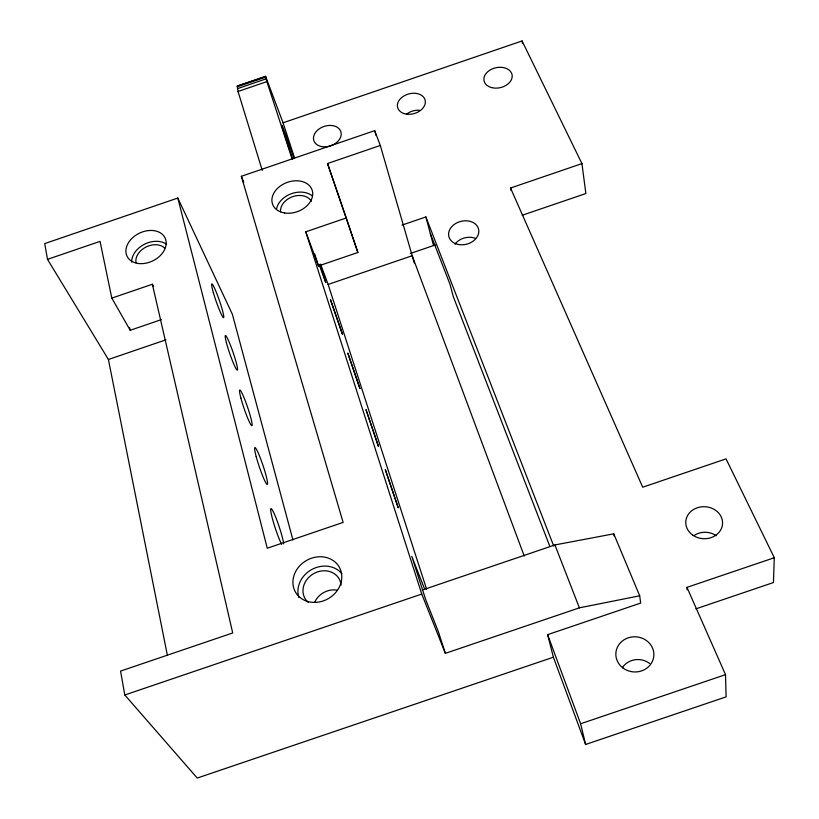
<?xml version="1.0" encoding="UTF-8"?>
<svg xmlns="http://www.w3.org/2000/svg" width="819" height="819" viewBox="0 0 819 819"><rect width="100%" height="100%" fill="white"/><g stroke="black" fill="none" stroke-linecap="round" stroke-linejoin="round"><path stroke-width="1.23" d="M262.234 170.352L238.042 91.482L237.275 86.036L265.581 76.331L283.057 122.799L522.072 40.95L581.94 163.616L510.544 188.022L642.71 487.213L726.043 458.875L774.293 557.729L773.433 582.544L695.925 608.845M264.67 76.976L237.275 86.036M237.182 86.855L265.673 77.088L265.581 76.331M237.438 88.667L266.103 78.839L265.673 77.088M238.042 91.482L266.892 81.603L266.103 78.839M292.956 540.059L232.371 314.271L177.805 198.044L44.707 243.591L47.502 259.347L108.405 359.49L167.352 655.21M177.805 198.044L267.26 548.228L343.13 522.409L241.339 176.3L374.703 130.651L380.303 145.465L414.291 262.971M47.502 259.347L100.041 241.37L111.814 298.116L130.19 330.282L161.21 319.676M327.518 163.534L346.283 217.956L305.763 231.818L318.519 265.929L357.872 252.487L327.518 163.534L380.303 145.465M111.814 298.116L152.365 284.254L153.552 286.507M402.109 225.071L425.88 216.953L553.726 546.048M410.35 253.48L435.309 244.953M522.184 215.274L585.861 193.53L581.94 163.616M108.405 359.49L165.919 339.844M320.598 264.158L328.132 284.439L412.192 255.733L524.252 556.081M422.266 590.028L554.913 544.942L613.759 533.824L639.7 595.802L640.653 603.091L547.624 634.664L553.388 657.207L585.616 744.471L726.105 696.867L725.521 674.651L686.957 587.366L774.293 557.729M152.365 284.254L232.709 632.964L120.557 671.089L124.805 694.983L421.754 594.062L445.352 653.347L579.391 607.841L639.7 595.802M553.388 657.207L197.236 778.05L124.805 694.983M585.616 744.471L580.63 723.761L725.521 674.651M241.339 176.3L243.765 182.217M424.682 589.209L411.783 556.326L425.737 599.754L438.329 631.562L445.352 653.347M554.913 544.942L579.391 607.841M430.303 233.466L450.102 284.562L453.224 296.437L549.836 546.324M547.624 634.664L580.63 723.761M319.932 264.414L325.798 282.647L319.297 264.998M346.283 217.956L357.872 252.487M283.057 122.799L294.574 157.975M266.892 81.603L292.035 158.814M328.132 284.439L426.627 589.26M314.701 254.033L318.519 265.929M305.763 231.818L421.754 594.062M374.703 130.651L376.126 135.555M425.88 216.953L433.548 245.557M129.658 327.784L130.19 330.282M510.544 188.022L511.015 190.458M522.072 40.95L522.471 43.397M613.759 533.824L614.086 536.005M686.957 587.366L687.141 589.885M281.685 544.318A20.035 2.078 71.7 0 1 271.683 515.735A20.035 2.078 71.7 0 1 274.805 515.049A20.035 2.078 71.7 0 1 283.732 543.867M622.491 667.424A18.468 17.209 6.1 0 1 649.723 663.533M694.563 535.227A17.895 15.704 4.2 0 1 716.226 535.698M292.69 158.968A48.782 0.778 71 0 1 281.89 125.246A48.782 0.778 71 0 1 293.878 157.862M136.026 262.817A16.493 12.111 -25.8 0 1 145.895 247.092A16.493 12.111 -25.8 0 1 164.732 248.167M280.589 211.773A16.421 12.183 -20.3 0 1 292.823 196.601A16.421 12.183 -20.3 0 1 311.343 201.29M308.384 602.549A19.687 17.24 -30.3 0 1 314.117 573.372A19.687 17.24 -30.3 0 1 341.093 585.063M314.691 602.262A19.236 16.994 -30.8 0 1 337.254 590.192M131.654 262.09A20.895 15.336 -25.8 0 1 144.369 244.297A20.895 15.336 -25.8 0 1 166.585 244.246M276.494 209.07A20.803 15.438 -20.3 0 1 291.195 193.775A20.803 15.438 -20.3 0 1 312.285 195.884M298.843 597.471A24.939 21.837 -30.3 0 1 311.66 569.563A24.939 21.837 -30.3 0 1 341.881 573.669M455.006 244.093A15.111 11.701 -14.1 0 1 475.491 238.36M406.388 114.271A14.056 10.156 -15.5 0 1 419.809 110.33M366.052 409.787L378.47 446.488L366.052 409.787M359.92 388.544L347.86 353.245L359.92 388.544M342.393 334.142L330.507 299.713L342.393 334.142M398.167 507.637L385.329 469.676L398.167 507.637M213.339 292.547A17.885 1.669 70.8 0 0 223.556 317.639A17.885 1.669 70.8 0 0 216.216 292.045A17.885 1.669 70.8 0 0 213.339 292.547M226.423 342.741A18.335 1.761 71 0 0 237.09 370.086A18.335 1.761 71 0 0 230.62 345.649A18.335 1.761 71 0 0 226.423 342.741M240.878 398.024A18.837 1.863 71.2 0 0 251.709 425.645A18.837 1.863 71.2 0 0 244.881 399.815A18.837 1.863 71.2 0 0 240.878 398.024M256.173 456.521A19.4 1.966 71.4 0 0 267.178 484.398A19.4 1.966 71.4 0 0 259.951 457.074A19.4 1.966 71.4 0 0 256.173 456.521M491.625 87.602A14.332 10.186 -12.7 0 0 512.182 75.614A14.332 10.186 -12.7 0 0 490.294 69.912A14.332 10.186 -12.7 0 0 491.625 87.602M321.847 146.611A14.23 10.237 -18.5 0 0 341.134 132.811A14.23 10.237 -18.5 0 0 319.052 128.982A14.23 10.237 -18.5 0 0 321.847 146.611M622.901 667.946A19.021 17.588 3.9 0 0 653.634 657.309A19.021 17.588 3.9 0 0 628.04 637.888A19.021 17.588 3.9 0 0 622.901 667.946M692.935 535.247A18.407 16.001 3 0 0 722.409 525.061A18.407 16.001 3 0 0 697.143 507.821A18.407 16.001 3 0 0 692.935 535.247M139.322 263.585A21.089 15.377 -25.7 0 0 165.847 240.141A21.089 15.377 -25.7 0 0 132.965 237.428A21.089 15.377 -25.7 0 0 139.322 263.585M284.623 212.981A20.997 15.479 -20.3 0 0 312.53 191.656A20.997 15.479 -20.3 0 0 279.77 186.425A20.997 15.479 -20.3 0 0 284.623 212.981M315.1 602.405A25.215 21.98 -30 0 0 339.557 567.639A25.215 21.98 -30 0 0 297.389 568.703A25.215 21.98 -30 0 0 315.1 602.405M455.743 243.724A15.326 11.773 -14.2 0 0 478.828 231.654A15.326 11.773 -14.2 0 0 456.552 223.003A15.326 11.773 -14.2 0 0 455.743 243.724M403.91 113.524A14.24 10.186 -15.5 0 0 425.348 102.355A14.24 10.186 -15.5 0 0 404.852 95.444A14.24 10.186 -15.5 0 0 403.91 113.524"/></g></svg>
